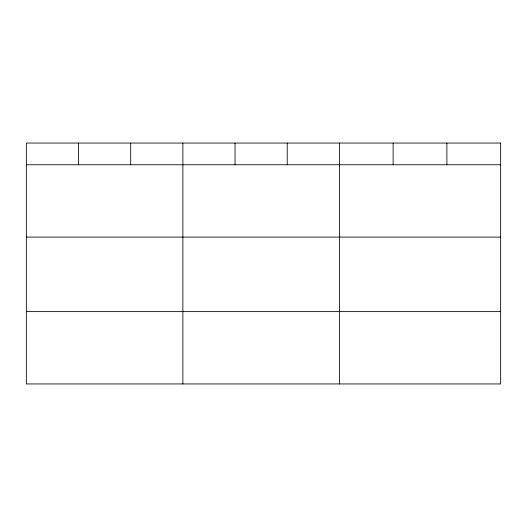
<?xml version="1.0" encoding="UTF-8"?>
<svg xmlns="http://www.w3.org/2000/svg" width="527" height="527" viewBox="0 0 527 527"><rect width="100%" height="100%" fill="white"/><g stroke="black" fill="none" stroke-linecap="round" stroke-linejoin="round"><path stroke-width="0.79" d="M26.35 164.767L500.65 164.767M26.35 237.097L500.65 237.097M26.35 311.615L500.65 311.615M446.896 143.054L446.896 164.767M393.142 143.054L393.142 164.767M339.388 143.054L339.388 383.946M287.215 143.054L287.215 164.767M235.042 143.054L235.042 164.767M182.869 143.054L182.869 383.946M130.696 143.054L130.696 164.767M78.523 143.054L78.523 164.767M500.65 143.054L26.35 143.054L26.35 383.946L500.65 383.946L500.65 143.054"/></g></svg>
